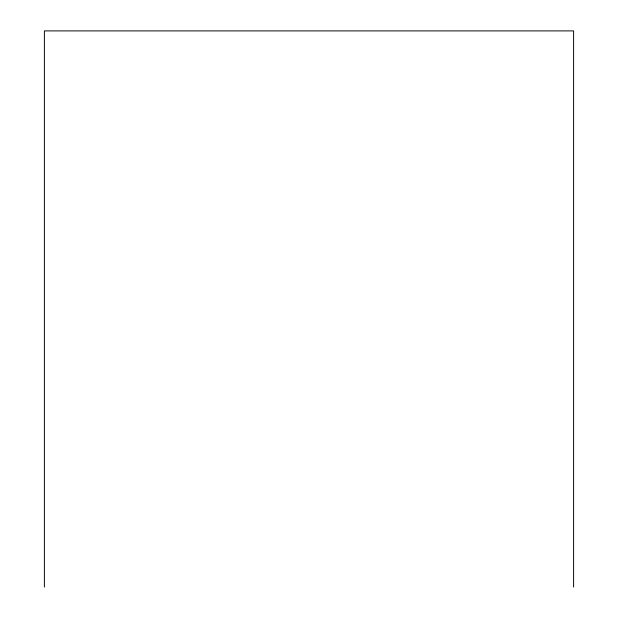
<?xml version="1.0" encoding="UTF-8"?>
<svg xmlns="http://www.w3.org/2000/svg" width="618" height="618" viewBox="0 0 618 618"><rect width="100%" height="100%" fill="white"/><g stroke="black" fill="none" stroke-linecap="round" stroke-linejoin="round"><path stroke-width="0.93" d="M573.604 587.1L573.604 30.9L44.396 30.9L44.396 587.1"/></g></svg>
